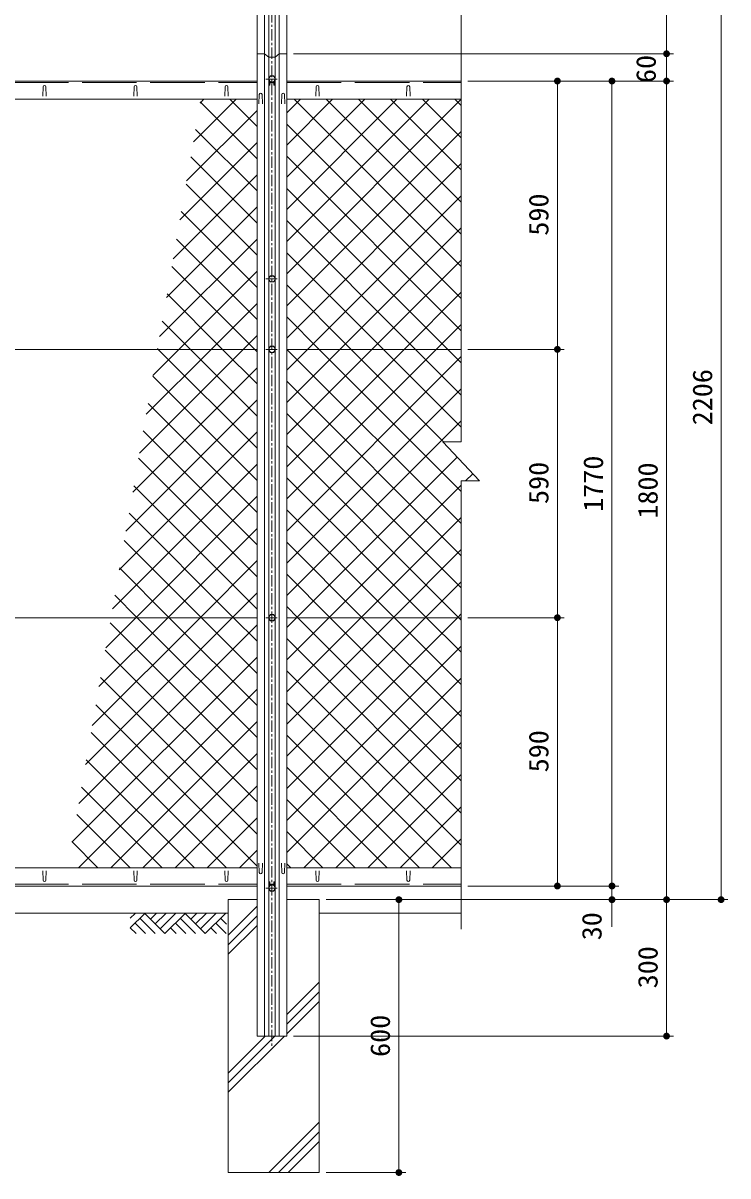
# Model space of a CAD drawing. Units: millimetres at full size. Extents: x -4455 to 4455, y -3150 to 3150.
# Drawn here: x -2306 to -756, y -1039 to 1496 of the extents above; entities that cross this region are included whole.
import ezdxf
from ezdxf.enums import TextEntityAlignment as Align

# ---------------------------------------------------------------- set-up
doc = ezdxf.new("R2010")
doc.units = ezdxf.units.MM
doc.header["$LTSCALE"] = 20
doc.linetypes.add('DASHED', pattern=[7.5, 6, -1.5])
doc.linetypes.add('USER1', pattern=[2, 1.25, -0.25, 0.25, -0.25])
for name, color, linetype, lineweight in [('0-1_SUNPOU', 1, 'Continuous', 18), ('0-3_1部材', 7, 'Continuous', 18), ('0-4_8部品', 7, 'Continuous', 18), ('0-5_GL', 7, 'Continuous', 18), ('0-6_4基礎', 4, 'Continuous', 18), ('0-7_中心線', 1, 'USER1', 18), ('0-8_5寸法', 1, 'Continuous', 18), ('0-9_0', 1, 'Continuous', 18), ('0-A_2網', 4, 'Continuous', 18)]:
    doc.layers.add(name, color=color, linetype=linetype, lineweight=lineweight)
doc.styles.add('ＭＳ ゴシック', font='')
doc.styles.get('ＭＳ ゴシック').set_extended_font_data('MS Gothic')

# ---------------------------------------------------------------- blocks, each defined once
blk = doc.blocks.new('GL-マーク')
at = {"layer": '0-9_0'}
for p, q in [((-278.75, -14.14), (-264.61, 0)), ((-278.75, -42.43), (-236.32, 0)), ((-236.32, 0), (-177.24, -59.08)), ((-203.01, 0), (-219.67, -16.66)), ((-174.73, 0), (-205.53, -30.8)), ((-146.45, 0), (-191.38, -44.94)), ((-118.16, 0), (-177.24, -59.08)), ((-118.16, 0), (-59.08, -59.08)), ((-84.85, 0), (-101.51, -16.65)), ((-56.57, 0), (-87.36, -30.8)), ((-28.28, 0), (-73.22, -44.94)), ((0, 0), (-59.08, -59.08)), ((-264.61, -28.28), (-233.81, -59.08)), ((-250.46, -14.14), (-205.53, -59.08)), ((-146.44, -28.28), (-115.65, -59.08)), ((-132.3, -14.14), (-87.37, -59.08)), ((2.51, -59.08), (-28.28, -28.28)), ((3.33, -31.61), (-14.14, -14.14)), ((-278.75, -42.43), (-262.09, -59.08)), ((-160.59, -42.43), (-143.93, -59.08)), ((-25.77, -59.08), (-42.43, -42.43))]:
    blk.add_line(p, q, dxfattribs=at)
blk = doc.blocks.new('M1')
at = {"layer": '0-1_SUNPOU'}
blk.add_line((-5, 0), (-38.58, 0), dxfattribs=at)
for points in [[(0, 0), (-5, 0), (-4.96, 0.63)], [(0, 0), (-4.96, -0.63), (-5, 0)], [(0, 0), (-4.96, 0.63), (-4.84, 1.24)], [(0, 0), (-4.84, -1.24), (-4.96, -0.63)], [(0, 0), (-4.84, 1.24), (-4.65, 1.84)], [(0, 0), (-4.65, -1.84), (-4.84, -1.24)], [(0, 0), (-4.65, 1.84), (-4.38, 2.41)], [(0, 0), (-4.38, -2.41), (-4.65, -1.84)], [(0, 0), (-4.38, 2.41), (-4.05, 2.94)], [(0, 0), (-4.05, -2.94), (-4.38, -2.41)], [(0, 0), (-4.05, 2.94), (-3.64, 3.42)], [(0, 0), (-3.64, -3.42), (-4.05, -2.94)], [(0, 0), (-3.64, 3.42), (-3.19, 3.85)], [(0, 0), (-3.19, -3.85), (-3.64, -3.42)], [(0, 0), (-3.19, 3.85), (-2.68, 4.22)], [(0, 0), (-2.68, -4.22), (-3.19, -3.85)], [(0, 0), (-2.68, 4.22), (-2.13, 4.52)], [(0, 0), (-2.13, -4.52), (-2.68, -4.22)], [(0, 0), (-2.13, 4.52), (-1.55, 4.76)], [(0, 0), (-1.55, -4.76), (-2.13, -4.52)], [(0, 0), (-1.55, 4.76), (-0.94, 4.91)], [(0, 0), (-0.94, -4.91), (-1.55, -4.76)], [(0, 0), (-0.94, 4.91), (-0.31, 4.99)], [(0, 0), (-0.31, -4.99), (-0.94, -4.91)], [(0, 0), (-0.31, 4.99), (0.31, 4.99)], [(0, 0), (0.31, -4.99), (-0.31, -4.99)], [(0, 0), (0.31, 4.99), (0.94, 4.91)], [(0, 0), (0.94, 4.91), (1.55, 4.76)], [(0, 0), (1.55, 4.76), (2.13, 4.52)], [(0, 0), (2.13, 4.52), (2.68, 4.22)], [(0, 0), (2.68, 4.22), (3.19, 3.85)], [(0, 0), (3.19, 3.85), (3.64, 3.42)], [(0, 0), (3.64, 3.42), (4.05, 2.94)], [(0, 0), (4.05, 2.94), (4.38, 2.41)], [(0, 0), (4.38, 2.41), (4.65, 1.84)], [(0, 0), (4.65, 1.84), (4.84, 1.24)], [(0, 0), (4.84, 1.24), (4.96, 0.63)], [(0, 0), (4.96, 0.63), (5, 0)], [(0, 0), (0.94, -4.91), (0.31, -4.99)], [(0, 0), (1.55, -4.76), (0.94, -4.91)], [(0, 0), (2.13, -4.52), (1.55, -4.76)], [(0, 0), (2.68, -4.22), (2.13, -4.52)], [(0, 0), (3.19, -3.85), (2.68, -4.22)], [(0, 0), (3.64, -3.42), (3.19, -3.85)], [(0, 0), (4.05, -2.94), (3.64, -3.42)], [(0, 0), (4.38, -2.41), (4.05, -2.94)], [(0, 0), (4.65, -1.84), (4.38, -2.41)], [(0, 0), (4.84, -1.24), (4.65, -1.84)], [(0, 0), (4.96, -0.63), (4.84, -1.24)], [(0, 0), (5, 0), (4.96, -0.63)]]:
    blk.add_solid(points, dxfattribs=at)

msp = doc.modelspace()

# ---------------------------------------------------------------- linework, layer by layer
at = {"layer": '0-3_1部材'}
for p, q in [((-1790.9, 1822.58), (-1790.9, -731.13)), ((-1725.9, 1822.58), (-1725.9, -731.13)), ((-1765.4, 1421.63), (-1751.4, 1421.63)), ((-1751.4, 1421.63), (-1742.4, 1428.87)), ((-1742.4, 1428.87), (-1725.9, 1428.87)), ((-3525.9, 1368.87), (-1790.9, 1368.87)), ((-1725.9, 1368.87), (-1342.24, 1368.87)), ((-3525.9, 1328.87), (-1790.9, 1328.87)), ((-1725.9, 1328.87), (-1342.24, 1328.87)), ((-3525.9, 778.87), (-1790.9, 778.87)), ((-1725.9, 778.87), (-1342.24, 778.87)), ((-3525.9, 188.87), (-1790.9, 188.87)), ((-1725.9, 188.87), (-1342.24, 188.87)), ((-3525.9, -361.13), (-1790.9, -361.13)), ((-1725.9, -361.13), (-1342.24, -361.13)), ((-3525.9, -401.13), (-1790.9, -401.13)), ((-1725.9, -401.13), (-1342.24, -401.13)), ((-1790.9, -731.13), (-1725.9, -731.13))]:
    msp.add_line(p, q, dxfattribs=at)
at = {"layer": '0-3_1部材', "color": 3}
for p, q in [((-1774.4, 1822.58), (-1774.4, -731.13)), ((-1765.4, 1800.87), (-1765.4, -731.13)), ((-1751.4, 1800.87), (-1751.4, -731.13)), ((-1742.4, 1822.58), (-1742.4, -731.13)), ((-2262.15, 1335.37), (-2261.4, 1355.87)), ((-2254.65, 1335.37), (-2255.4, 1355.87)), ((-2062.15, 1335.37), (-2061.4, 1355.87)), ((-2054.65, 1335.37), (-2055.4, 1355.87)), ((-1862.15, 1335.37), (-1861.4, 1355.87)), ((-1854.65, 1335.37), (-1855.4, 1355.87)), ((-1662.15, 1335.37), (-1661.4, 1355.87)), ((-1654.65, 1335.37), (-1655.4, 1355.87)), ((-1462.15, 1335.37), (-1461.4, 1355.87)), ((-1454.65, 1335.37), (-1455.4, 1355.87)), ((-2262.15, -367.63), (-2261.4, -388.13)), ((-2254.65, -367.63), (-2255.4, -388.13)), ((-2062.15, -367.63), (-2061.4, -388.13)), ((-2054.65, -367.63), (-2055.4, -388.13)), ((-1862.15, -367.63), (-1861.4, -388.13)), ((-1854.65, -367.63), (-1855.4, -388.13)), ((-1662.15, -367.63), (-1661.4, -388.13)), ((-1654.65, -367.63), (-1655.4, -388.13)), ((-1462.15, -367.63), (-1461.4, -388.13)), ((-1454.65, -367.63), (-1455.4, -388.13))]:
    msp.add_line(p, q, dxfattribs=at)
at = {"layer": '0-3_1部材', "color": 4}
for p, q in [((-1342.24, 1816.57), (-1342.24, 575.71)), ((-1382.24, 575.71), (-1302.24, 489.55)), ((-1342.24, 575.71), (-1382.24, 575.71)), ((-1342.24, 489.55), (-1342.24, -496.21)), ((-1342.24, 489.55), (-1302.24, 489.55))]:
    msp.add_line(p, q, dxfattribs=at)
at = {"layer": '0-3_1部材', "color": 1, "linetype": 'DASHED'}
for p, q in [((-3525.9, 1365.87), (-1790.9, 1365.87)), ((-1725.9, 1365.87), (-1342.24, 1365.87)), ((-3525.9, -397.13), (-1790.9, -397.13)), ((-1725.9, -397.13), (-1342.24, -397.13))]:
    msp.add_line(p, q, dxfattribs=at)
at = {"layer": '0-3_1部材'}
msp.add_lwpolyline([(-1765.4, 1421.63), (-1774.4, 1428.87), (-1790.9, 1428.87)], dxfattribs=at)
at = {"layer": '0-3_1部材', "color": 3}
for centre, start, end in [((-2258.4, 1355.87), 0, 180), ((-2058.4, 1355.87), 0, 180), ((-1858.4, 1355.87), 0, 180), ((-1658.4, 1355.87), 0, 180), ((-1458.4, 1355.87), 0, 180), ((-2258.4, -388.13), 180, 0), ((-2058.4, -388.13), 180, 0), ((-1858.4, -388.13), 180, 0), ((-1658.4, -388.13), 180, 0), ((-1458.4, -388.13), 180, 0)]:
    msp.add_arc(centre, 3, start, end, dxfattribs=at)
at = {"layer": '0-4_8部品', "color": 1, "linetype": 'USER1'}
for p, q in [((-1771.84, 1373.32), (-1744.95, 1373.32)), ((-1771.84, 933.87), (-1744.95, 933.87)), ((-1771.84, 778.87), (-1744.95, 778.87)), ((-1771.84, 188.87), (-1744.95, 188.87)), ((-1771.84, -405.58), (-1744.95, -405.58))]:
    msp.add_line(p, q, dxfattribs=at)
at = {"layer": '0-4_8部品'}
for p, q in [((-1764.65, 1370.56), (-1764.65, 1359.64)), ((-1763.83, 1369.14), (-1764.65, 1369.14)), ((-1752.98, 1369.14), (-1752.15, 1369.14)), ((-1752.15, 1370.56), (-1752.15, 1359.64)), ((-1762.65, 1364.64), (-1764.65, 1364.64)), ((-1762.65, 1364.87), (-1754.15, 1364.87)), ((-1754.15, 1367.1), (-1754.15, 1359.64)), ((-1754.15, 1364.64), (-1752.15, 1364.64)), ((-1754.15, 1359.64), (-1752.15, 1359.64)), ((-1786.93, 1318.71), (-1786.18, 1339.21)), ((-1779.43, 1318.71), (-1780.18, 1339.21)), ((-1737.38, 1318.71), (-1736.63, 1339.21)), ((-1729.88, 1318.71), (-1730.63, 1339.21)), ((-1786.93, -350.98), (-1786.18, -371.48)), ((-1779.43, -350.98), (-1780.18, -371.48)), ((-1737.38, -350.98), (-1736.63, -371.48)), ((-1729.88, -350.98), (-1730.63, -371.48)), ((-1764.65, -402.83), (-1764.65, -391.9)), ((-1762.65, -396.9), (-1764.65, -396.9)), ((-1763.83, -401.4), (-1764.65, -401.4)), ((-1762.65, -397.13), (-1754.15, -397.13)), ((-1754.15, -391.9), (-1752.15, -391.9)), ((-1754.15, -399.36), (-1754.15, -391.9)), ((-1754.15, -396.9), (-1752.15, -396.9)), ((-1752.98, -401.4), (-1752.15, -401.4)), ((-1752.15, -402.83), (-1752.15, -391.9))]:
    msp.add_line(p, q, dxfattribs=at)
at = {"layer": '0-4_8部品', "color": 3}
for points in [[(-1750.56, 1373.32), (-1754.48, 1380.11), (-1762.32, 1380.11), (-1766.24, 1373.32), (-1762.32, 1366.53), (-1754.48, 1366.53)], [(-1750.56, 933.87), (-1754.48, 940.66), (-1762.32, 940.66), (-1766.24, 933.87), (-1762.32, 927.08), (-1754.48, 927.08)], [(-1750.56, 778.87), (-1754.48, 785.66), (-1762.32, 785.66), (-1766.24, 778.87), (-1762.32, 772.08), (-1754.48, 772.08)], [(-1750.56, 188.87), (-1754.48, 182.08), (-1762.32, 182.08), (-1766.24, 188.87), (-1762.32, 195.66), (-1754.48, 195.66)], [(-1750.56, -405.58), (-1754.48, -412.37), (-1762.32, -412.37), (-1766.24, -405.58), (-1762.32, -398.79), (-1754.48, -398.79)]]:
    msp.add_lwpolyline(points, close=True, dxfattribs=at)
at = {"layer": '0-4_8部品'}
for points in [[(-1762.65, 1367.1), (-1762.65, 1359.64), (-1764.65, 1359.64)], [(-1762.65, -399.36), (-1762.65, -391.9), (-1764.65, -391.9)]]:
    msp.add_lwpolyline(points, dxfattribs=at)
at = {"layer": '0-4_8部品', "color": 3}
for centre in [(-1758.4, 1373.32), (-1758.4, 933.87), (-1758.4, 778.87), (-1758.4, 188.87), (-1758.4, -405.58)]:
    msp.add_circle(centre, 6.8, dxfattribs=at)
at = {"layer": '0-4_8部品'}
for centre, start, end in [((-1783.18, 1339.21), 0, 180), ((-1733.63, 1339.21), 0, 180), ((-1783.18, -371.48), 180, 0), ((-1733.63, -371.48), 180, 0)]:
    msp.add_arc(centre, 3, start, end, dxfattribs=at)
at = {"layer": '0-5_GL'}
for p, q in [((-3454.45, -461.13), (-1854.45, -461.13)), ((-1654.45, -461.13), (-1342.24, -461.13))]:
    msp.add_line(p, q, dxfattribs=at)
at = {"layer": '0-6_4基礎', "color": 7}
for p, q in [((-1854.45, -1031.13), (-1854.45, -431.13)), ((-1854.45, -431.13), (-1790.9, -431.13)), ((-1725.9, -431.13), (-1654.45, -431.13)), ((-1654.45, -1031.13), (-1654.45, -431.13)), ((-1854.45, -1031.13), (-1654.45, -1031.13))]:
    msp.add_line(p, q, dxfattribs=at)
at = {"layer": '0-6_4基礎'}
for p, q in [((-1854.45, -508.9), (-1790.9, -445.36)), ((-1854.45, -530.12), (-1790.9, -466.57)), ((-1854.45, -551.33), (-1790.9, -487.78)), ((-1725.9, -683.82), (-1654.45, -612.37)), ((-1725.9, -705.03), (-1654.45, -633.58)), ((-1725.9, -726.24), (-1654.45, -654.79)), ((-1854.45, -854.79), (-1730.79, -731.13)), ((-1854.45, -833.58), (-1752.01, -731.13)), ((-1854.45, -812.37), (-1773.22, -731.13)), ((-1765.4, -1031.13), (-1654.45, -920.19)), ((-1744.19, -1031.13), (-1654.45, -941.4)), ((-1722.97, -1031.13), (-1654.45, -962.61))]:
    msp.add_line(p, q, dxfattribs=at)
at = {"layer": '0-7_中心線'}
msp.add_line((-1758.4, 1842.68), (-1758.4, -753.97), dxfattribs=at)
at = {"layer": '0-8_5寸法'}
for p, q in [((-890.67, 1428.87), (-890.67, 1774.87)), ((-770.67, 1774.87), (-770.67, -431.13)), ((-890.67, 1458.87), (-890.67, 1488.87)), ((-1710.9, 1428.87), (-875.67, 1428.87)), ((-1710.9, 1428.87), (-875.67, 1428.87)), ((-890.67, 1368.87), (-890.67, 1428.87)), ((-1327.24, 1368.87), (-875.67, 1368.87)), ((-1327.24, 1368.87), (-1115.67, 1368.87)), ((-1327.24, 1368.87), (-875.67, 1368.87)), ((-1327.24, 1368.87), (-995.67, 1368.87)), ((-1327.24, 1368.87), (-1115.67, 1368.87)), ((-1327.24, 1368.87), (-875.67, 1368.87)), ((-1130.67, 778.87), (-1130.67, 1368.87)), ((-1010.67, -401.13), (-1010.67, 1368.87)), ((-890.67, 1368.87), (-890.67, -431.13)), ((-890.67, 1338.87), (-890.67, 1308.87)), ((-1327.24, 778.87), (-1115.67, 778.87)), ((-1327.24, 778.87), (-1115.67, 778.87)), ((-1130.67, 188.87), (-1130.67, 778.87)), ((-1327.24, 188.87), (-1115.67, 188.87)), ((-1327.24, 188.87), (-1115.67, 188.87)), ((-1130.67, -401.13), (-1130.67, 188.87)), ((-1010.67, -371.13), (-1010.67, -341.13)), ((-1327.24, -401.13), (-995.67, -401.13)), ((-1327.24, -401.13), (-995.67, -401.13)), ((-1327.24, -401.13), (-1115.67, -401.13)), ((-1010.67, -401.13), (-1010.67, -431.13)), ((-1639.45, -431.13), (-875.67, -431.13)), ((-1639.45, -431.13), (-755.67, -431.13)), ((-1639.45, -431.13), (-875.67, -431.13)), ((-1639.45, -431.13), (-1464.23, -431.13)), ((-1479.23, -431.13), (-1479.23, -1031.13)), ((-1327.24, -431.13), (-995.67, -431.13)), ((-890.67, -431.13), (-890.67, -731.13)), ((-1010.67, -461.13), (-1010.67, -491.13)), ((-1710.9, -731.13), (-875.67, -731.13)), ((-1639.45, -1031.13), (-1464.23, -1031.13))]:
    msp.add_line(p, q, dxfattribs=at)
at = {"layer": '0-A_2網'}
for p, q in [((-1931.05, 1234.84), (-1837.02, 1328.87)), ((-1916.22, 1320.38), (-1907.73, 1328.87)), ((-1790.9, 1197.87), (-1915.8, 1322.77)), ((-1790.9, 1268.58), (-1851.19, 1328.87)), ((-1725.9, 1298.57), (-1695.6, 1328.87)), ((-1725.9, 1227.86), (-1624.89, 1328.87)), ((-1725.9, 1157.14), (-1554.18, 1328.87)), ((-1725.9, 1086.43), (-1483.47, 1328.87)), ((-1725.9, 1015.72), (-1412.76, 1328.87)), ((-1725.9, 945.01), (-1342.24, 1328.68)), ((-1342.24, 961.34), (-1709.77, 1328.87)), ((-1342.24, 1032.05), (-1639.05, 1328.87)), ((-1342.24, 1102.76), (-1568.34, 1328.87)), ((-1342.24, 1173.47), (-1497.63, 1328.87)), ((-1342.24, 1244.18), (-1426.92, 1328.87)), ((-1342.24, 1314.89), (-1356.21, 1328.87)), ((-1945.88, 1149.3), (-1790.9, 1304.28)), ((-1342.24, 890.63), (-1725.9, 1274.29)), ((-1790.9, 1127.16), (-1926.25, 1262.51)), ((-1725.9, 874.3), (-1342.24, 1257.97)), ((-1960.72, 1063.75), (-1790.9, 1233.57)), ((-1790.9, 1056.45), (-1936.7, 1202.25)), ((-1342.24, 819.92), (-1725.9, 1203.58)), ((-1725.9, 803.59), (-1342.24, 1187.26)), ((-1975.55, 978.21), (-1790.9, 1162.86)), ((-1790.9, 985.74), (-1947.15, 1141.99)), ((-1371.9, 778.87), (-1725.9, 1132.87)), ((-1679.92, 778.87), (-1342.24, 1116.55)), ((-1990.38, 892.67), (-1790.9, 1092.14)), ((-1790.9, 915.03), (-1957.6, 1081.73)), ((-1442.61, 778.87), (-1725.9, 1062.16)), ((-1609.21, 778.87), (-1342.24, 1045.83)), ((-2005.21, 807.12), (-1790.9, 1021.43)), ((-1790.9, 844.32), (-1968.05, 1021.47)), ((-1513.32, 778.87), (-1725.9, 991.45)), ((-1538.49, 778.87), (-1342.24, 975.12)), ((-1796.16, 778.87), (-1978.5, 961.2)), ((-1866.87, 778.87), (-1988.95, 900.94)), ((-1467.78, 778.87), (-1342.24, 904.41)), ((-1892.05, 778.87), (-1790.9, 880.01)), ((-1937.58, 778.87), (-1999.4, 840.68)), ((-1654.74, 778.87), (-1725.9, 850.03)), ((-1397.07, 778.87), (-1342.24, 833.7)), ((-1821.34, 778.87), (-1790.9, 809.3)), ((-2049.71, 550.49), (-1821.34, 778.87)), ((-2034.88, 636.04), (-1892.05, 778.87)), ((-2008.29, 778.87), (-2009.84, 780.42)), ((-1790.9, 561.48), (-2008.29, 778.87)), ((-1790.9, 632.19), (-1937.58, 778.87)), ((-1790.9, 702.9), (-1866.87, 778.87)), ((-1790.9, 773.61), (-1796.16, 778.87)), ((-1725.45, 778.87), (-1725.9, 779.32)), ((-1725.9, 732.88), (-1679.92, 778.87)), ((-1725.9, 662.17), (-1609.21, 778.87)), ((-1725.9, 591.46), (-1538.49, 778.87)), ((-1725.9, 520.75), (-1467.78, 778.87)), ((-1725.9, 450.04), (-1397.07, 778.87)), ((-1725.9, 379.33), (-1342.24, 762.99)), ((-1342.24, 395.66), (-1725.45, 778.87)), ((-1342.24, 466.37), (-1654.74, 778.87)), ((-1342.24, 607.79), (-1513.32, 778.87)), ((-1342.24, 678.5), (-1442.61, 778.87)), ((-1342.24, 749.21), (-1371.9, 778.87)), ((-2064.55, 464.95), (-1790.9, 738.59)), ((-1790.9, 490.77), (-2020.29, 720.16)), ((-1342.24, 324.94), (-1725.9, 708.61)), ((-1725.9, 308.62), (-1342.24, 692.28)), ((-2079.38, 379.41), (-1790.9, 667.88)), ((-1790.9, 420.06), (-2030.74, 659.9)), ((-1342.24, 254.23), (-1725.9, 637.9)), ((-1725.9, 237.91), (-1342.24, 621.57)), ((-2094.21, 293.86), (-1790.9, 597.17)), ((-1790.9, 349.35), (-2041.19, 599.63)), ((-1347.58, 188.87), (-1725.9, 567.19)), ((-1790.9, 278.63), (-2051.64, 539.37)), ((-2109.04, 208.32), (-1790.9, 526.46)), ((-1418.29, 188.87), (-1725.9, 496.48)), ((-1332.83, 489.55), (-1316.97, 505.42)), ((-1790.9, 207.92), (-2062.09, 479.11)), ((-2057.78, 188.87), (-1790.9, 455.75)), ((-1489, 188.87), (-1725.9, 425.77)), ((-1562.81, 188.87), (-1342.24, 409.44)), ((-1987.07, 188.87), (-1790.9, 385.04)), ((-1559.72, 188.87), (-1725.9, 355.06)), ((-1492.1, 188.87), (-1342.24, 338.73)), ((-1916.36, 188.87), (-1790.9, 314.33)), ((-1983.98, 188.87), (-2093.44, 298.33)), ((-1630.43, 188.87), (-1725.9, 284.35)), ((-1421.39, 188.87), (-1342.24, 268.02)), ((-2054.69, 188.87), (-2103.89, 238.06)), ((-1845.65, 188.87), (-1790.9, 243.62)), ((-1701.14, 188.87), (-1725.9, 213.63)), ((-2168.38, -133.86), (-1845.65, 188.87)), ((-2153.54, -48.31), (-1916.36, 188.87)), ((-2138.71, 37.23), (-1987.07, 188.87)), ((-2123.88, 122.78), (-2057.78, 188.87)), ((-1790.9, -145.63), (-2114.34, 177.8)), ((-1790.9, -74.92), (-2054.69, 188.87)), ((-1790.9, -4.21), (-1983.98, 188.87)), ((-1725.9, 25.77), (-1562.81, 188.87)), ((-1725.9, -44.94), (-1492.1, 188.87)), ((-1725.9, -115.65), (-1421.39, 188.87)), ((-1725.9, -186.36), (-1350.68, 188.87)), ((-1342.24, -170.03), (-1701.14, 188.87)), ((-1342.24, -99.32), (-1630.43, 188.87)), ((-1342.24, -28.61), (-1559.72, 188.87)), ((-1342.24, 42.1), (-1489, 188.87)), ((-1342.24, 112.81), (-1418.29, 188.87)), ((-1350.68, 188.87), (-1342.24, 197.31)), ((-1342.24, 183.52), (-1347.58, 188.87)), ((-2183.21, -219.4), (-1790.9, 172.91)), ((-1342.24, -240.74), (-1725.9, 142.92)), ((-2198.04, -304.94), (-1790.9, 102.2)), ((-1790.9, -216.34), (-2124.78, 117.54)), ((-1725.9, -257.07), (-1342.24, 126.6)), ((-1790.9, -287.05), (-2135.23, 57.28)), ((-1342.24, -311.45), (-1725.9, 72.21)), ((-1725.9, -327.78), (-1342.24, 55.89)), ((-2183.52, -361.13), (-1790.9, 31.48)), ((-1363.27, -361.13), (-1725.9, 1.5)), ((-1790.9, -357.76), (-2145.68, -2.98)), ((-1688.55, -361.13), (-1342.24, -14.83)), ((-2112.81, -361.13), (-1790.9, -39.23)), ((-1858.24, -361.13), (-2156.13, -63.24)), ((-1433.98, -361.13), (-1725.9, -69.21)), ((-1617.83, -361.13), (-1342.24, -85.54)), ((-1928.95, -361.13), (-2166.58, -123.51)), ((-2042.1, -361.13), (-1790.9, -109.94)), ((-1504.69, -361.13), (-1725.9, -139.92)), ((-1547.12, -361.13), (-1342.24, -156.25)), ((-1999.66, -361.13), (-2177.03, -183.77)), ((-1971.39, -361.13), (-1790.9, -180.65)), ((-1575.4, -361.13), (-1725.9, -210.63)), ((-1476.41, -361.13), (-1342.24, -226.96)), ((-2070.38, -361.13), (-2187.48, -244.03)), ((-1900.68, -361.13), (-1790.9, -251.36)), ((-1646.11, -361.13), (-1725.9, -281.34)), ((-1405.7, -361.13), (-1342.24, -297.67)), ((-2141.09, -361.13), (-2197.93, -304.29)), ((-1829.97, -361.13), (-1790.9, -322.07)), ((-1716.82, -361.13), (-1725.9, -352.05))]:
    msp.add_line(p, q, dxfattribs=at)
for points in [[(-2020.05, 721.58), (-1962.76, 778.87), (-1790.9, 950.72)], [(-1380.88, 575.71), (-1584.03, 778.87), (-1725.9, 920.74)], [(-1725.9, 167.2), (-1704.23, 188.87), (-1351.01, 542.08)], [(-1725.9, 96.48), (-1633.52, 188.87), (-1342.24, 480.15)], [(-1790.9, 137.21), (-1842.56, 188.87), (-2072.54, 418.85)], [(-1790.9, 66.5), (-1913.27, 188.87), (-2082.99, 358.59)]]:
    msp.add_lwpolyline(points, dxfattribs=at)

# ---------------------------------------------------------------- block references
at = {"layer": '0-5_GL', "xscale": 0.75, "yscale": 0.75}
msp.add_blockref('GL-マーク', (-1860.64, -461.28), dxfattribs=at)
at = {"layer": '0-8_5寸法', "xscale": 1.5, "yscale": 1.5}
for p, rotation in [((-890.67, 1428.87), 270), ((-890.67, 1428.87), 270), ((-1130.67, 1368.87), 90), ((-1010.67, 1368.87), 90), ((-890.67, 1368.87), 90), ((-890.67, 1368.87), 90), ((-1130.67, 778.87), 270), ((-1130.67, 778.87), 90), ((-1130.67, 188.87), 270), ((-1130.67, 188.87), 90), ((-1130.67, -401.13), 270), ((-1010.67, -401.13), 270), ((-1010.67, -401.13), 270), ((-890.67, -431.13), 270), ((-770.67, -431.13), 270), ((-1479.23, -431.13), 90), ((-1010.67, -431.13), 90), ((-890.67, -431.13), 90), ((-890.67, -731.13), 270), ((-1479.23, -1031.13), 270)]:
    msp.add_blockref('M1', p, dxfattribs=dict(at, rotation=rotation))

# ---------------------------------------------------------------- texts
at = {"layer": '0-8_5寸法', "color": 3, "style": 'ＭＳ ゴシック', "width": 1.05}
for s, p in [('60', (-901.3, 1364.5)), ('590', (-1137.34, 1028.87)), ('2206', (-777.34, 611.87)), ('1770', (-1017.34, 421.62)), ('590', (-1137.34, 438.87)), ('1800', (-897.34, 406.62)), ('590', (-1137.34, -151.13)), ('30', (-1020.52, -520.5)), ('300', (-897.34, -626.13)), ('600', (-1485.91, -776.88))]:
    msp.add_text(s, height=43.26, rotation=90, dxfattribs=at).set_placement(p, align=Align.BOTTOM_LEFT)

doc.saveas('drawing.dxf')
